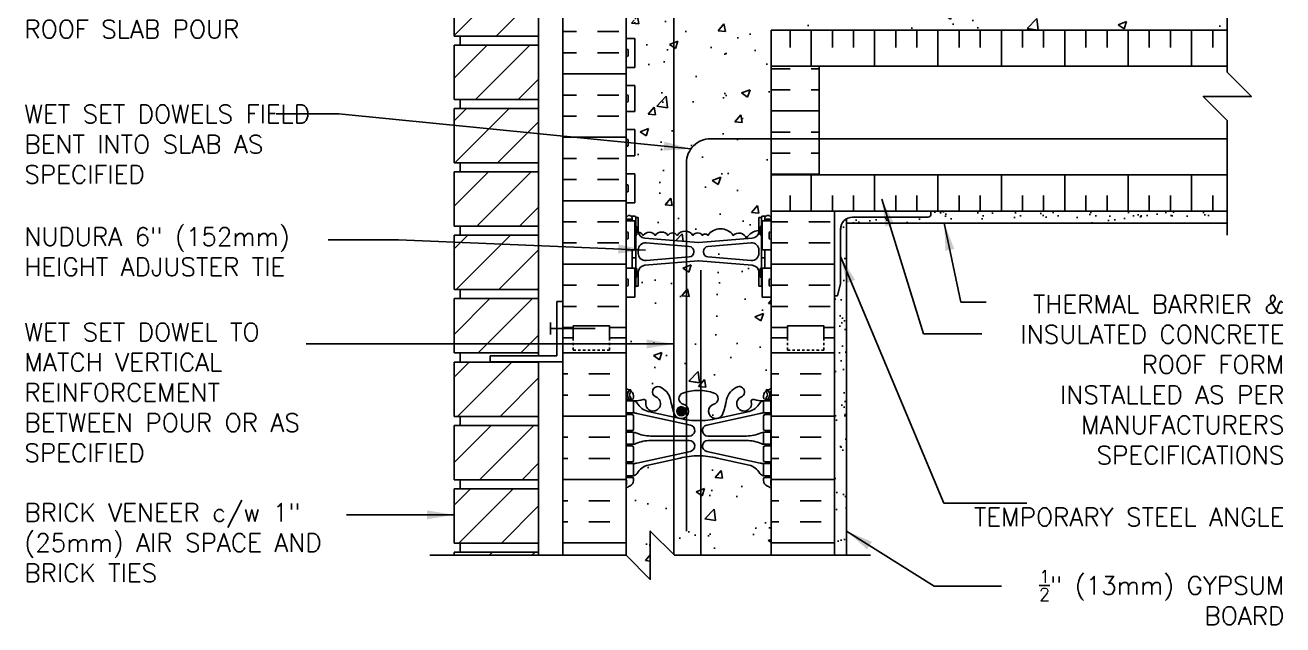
# Model space of a CAD drawing. Header units: inches. Extents: x 167.4 to 219.5, y 85.5 to 173.2.
# Drawn here: x 167.4 to 219.5, y 117.4 to 142.2 of the extents above; entities that cross this region are included whole.
import ezdxf

# ---------------------------------------------------------------- set-up
doc = ezdxf.new("R2010")
doc.units = ezdxf.units.IN
doc.header["$LTSCALE"] = 0.5
doc.header["$MEASUREMENT"] = 0
doc.linetypes.add('DASHED2', pattern=[0.375, 0.25, -0.125])
for name, color, linetype in [('HATCH', 12, 'Continuous'), ('line25', 2, 'Continuous'), ('LINE3', 3, 'Continuous'), ('LINE50', 5, 'Continuous'), ('LINE9', 9, 'Continuous'), ('TEXT', 4, 'Continuous'), ('Web_Edge', 9, 'Continuous')]:
    doc.layers.add(name, color=color, linetype=linetype)
doc.styles.add('DIM', font='romans.shx', dxfattribs={"width": 0.7})
doc.styles.add('ROMANS', font='romans.shx', dxfattribs={"height": 0.75})
doc.dimstyles.new('ext_12', dxfattribs={"dimscale": 12, "dimtxt": 0.09375, "dimasz": 0.09375, "dimexe": 0.09375, "dimexo": 0.0625, "dimgap": 0.0625, "dimtad": 1, "dimdec": 1, "dimzin": 2, "dimdsep": 46, "dimlunit": 4, "dimtxsty": 'DIM', "dimcen": 0.09, "dimdle": 0.09375, "dimclrt": 4, "dimadec": 0, "dimazin": 0, "dimtfac": 1, "dimtdec": 1, "dimtmove": 2, "dimatfit": 3, "dimfxl": 1, "dimfrac": 2, "dimtolj": 1, "dimtzin": 0, "dimarcsym": 0})

msp = doc.modelspace()

# ---------------------------------------------------------------- hatches: boundary and pattern name
at = {"layer": 'HATCH'}
h = msp.add_hatch(dxfattribs=at)
h.set_pattern_fill('ANSI31', color=256, scale=10, style=0)
h.set_pattern_definition([(45, (187.1753, 168.5157), (-0.883883, 0.883883), [])])
h.paths.add_polyline_path([(188.672, 169.937), (185.172, 169.937), (185.172, 167.687), (188.672, 167.687)])
h.paths.add_polyline_path([(188.672, 162.062), (185.172, 162.062), (185.172, 159.812), (188.672, 159.812)])
h.paths.add_polyline_path([(188.672, 164.687), (185.172, 164.687), (185.172, 162.437), (188.672, 162.437)])
h.paths.add_polyline_path([(188.672, 167.312), (185.172, 167.312), (185.172, 165.062), (188.672, 165.062)])
h.paths.add_polyline_path([(188.672, 159.437), (185.172, 159.437), (185.172, 158.742), (188.672, 158.742)])
h.paths.add_polyline_path([(188.672, 156.242), (185.172, 156.242), (185.172, 154.87), (188.672, 154.87)])
h.paths.add_polyline_path([(188.672, 136.12), (185.172, 136.12), (185.172, 133.87), (188.672, 133.87)])
h.paths.add_polyline_path([(188.672, 138.745), (185.172, 138.745), (185.172, 136.495), (188.672, 136.495)])
h.paths.add_polyline_path([(188.672, 141.37), (185.172, 141.37), (185.172, 139.12), (188.672, 139.12)])
h.paths.add_polyline_path([(188.672, 143.995), (185.172, 143.995), (185.172, 141.745), (188.672, 141.745)])
h.paths.add_polyline_path([(188.672, 146.62), (185.172, 146.62), (185.172, 144.37), (188.672, 144.37)])
h.paths.add_polyline_path([(188.672, 149.245), (185.172, 149.245), (185.172, 146.995), (188.672, 146.995)])
h.paths.add_polyline_path([(188.672, 151.87), (185.172, 151.87), (185.172, 149.62), (188.672, 149.62)])
h.paths.add_polyline_path([(188.672, 154.495), (185.172, 154.495), (185.172, 152.245), (188.672, 152.245)])
h.paths.add_polyline_path([(188.672, 120.37), (185.172, 120.37), (185.172, 120.242), (188.672, 120.242)])
h.paths.add_polyline_path([(188.672, 122.995), (185.172, 122.995), (185.172, 120.745), (188.672, 120.745)])
h.paths.add_polyline_path([(188.672, 125.62), (185.172, 125.62), (185.172, 123.37), (188.672, 123.37)])
h.paths.add_polyline_path([(188.672, 128.245), (185.172, 128.245), (185.172, 125.995), (188.672, 125.995)])
h.paths.add_polyline_path([(188.672, 133.495), (185.205, 133.495), (185.172, 133.462), (185.172, 131.245), (188.612, 131.245), (188.672, 131.305)])
h.paths.add_polyline_path([(188.672, 130.87), (185.172, 130.87), (185.172, 128.62), (188.672, 128.62)])
h = msp.add_hatch(dxfattribs=at)
h.set_pattern_fill('AR-CONC', color=256, scale=0.5)
h.set_pattern_definition([(50, (0, 0), (3.5863, -0.31376), [0.375, -4.125]), (355, (0, 0), (-0.693757, 3.76096), [0.3, -3.3]), (100.4514, (0.299, -0.026), (2.892544, 3.4472), [0.3187, -3.50571]), (46.1842, (0, 1), (5.33621, -0.827596), [0.5625, -6.1875]), (96.6356, (0.4447, 0.931), (4.67331, 4.87059), [0.47805, -5.25857]), (351.1842, (0, 1), (4.67331, 4.87059), [0.45, -4.95]), (21, (0.5, 0.75), (2.984535, -2.013094), [0.375, -4.125]), (326, (0.5, 0.75), (1.216577, 3.62575), [0.3, -3.3]), (71.4514, (0.7487, 0.5822), (4.20111, 1.612656), [0.3187, -3.50571]), (37.5, (0, 0), (0.060799, 1.664469), [0, -3.26, 0, -3.35, 0, -3.3125]), (7.5, (0, 0), (1.315348, 1.972059), [0, -1.91, 0, -3.185, 0, -1.2625]), (327.5, (-1.115, 0), (2.669112, -0.1127744), [0, -1.25, 0, -3.9, 0, -5.175]), (317.5, (-1.615, 0), (2.91593, 0.500525), [0, -1.625, 0, -2.59, 0, -3.675])])
h.paths.add_polyline_path([(198.297, 123.023, 0.082415), (198.154, 123.102, -0.317837), (197.987, 123.338), (197.987, 123.405, -0.414214), (198.05, 123.468), (198.097, 123.468), (198.097, 123.538), (197.992, 123.538, -0.188973), (197.836, 123.633, 0.196323), (197.387, 123.979), (196.065, 124.27, 0.057795), (195.297, 124.359, 0.057795), (194.529, 124.27), (193.207, 123.979, 0.196323), (192.758, 123.633, -0.188973), (192.602, 123.538), (192.497, 123.538), (192.497, 123.468), (192.545, 123.468, -0.414214), (192.607, 123.405), (192.607, 123.338, -0.317837), (192.44, 123.102, 0.082415), (192.297, 123.023), (192.297, 120.242), (193.297, 119.242), (193.297, 121.242), (194.297, 120.242), (198.297, 120.242)])
h.paths.add_polyline_path([(196.731, 133.49, 0.520567), (195.681, 133.49, 0.520567), (195.46, 133.49, 0.520567), (195.064, 133.49, 0.520567), (194.41, 133.49, 0.520567), (194.028, 133.49, 0.520567), (193.506, 133.49, 0.520567), (193.005, 133.49, 0.204172), (192.802, 133.617, 0.339117), (193.072, 133.371), (195.281, 133.188, 0.04154), (195.314, 133.188), (197.522, 133.371, 0.390098), (197.797, 133.67), (197.797, 133.688, 0.257048), (197.282, 133.373, 0.520567)])
h.paths.add_polyline_path([(197.932, 131.344, -0.327813), (197.897, 131.391), (197.797, 131.391), (197.797, 131.952, 0.390098), (197.522, 132.251), (195.314, 132.435, 0.04154), (195.281, 132.435), (193.072, 132.251, 0.390098), (192.797, 131.952), (192.797, 131.391), (192.697, 131.391, -0.327813), (192.662, 131.344), (192.662, 130.937), (192.297, 130.937), (192.297, 129.242), (192.297, 127.153, 0.064398), (192.407, 127.087), (192.497, 127.087), (192.497, 127.045, -0.249069), (192.607, 126.838), (192.607, 126.77, -0.414214), (192.545, 126.708), (192.497, 126.708), (192.497, 126.638), (192.602, 126.638, 0.10046), (192.996, 126.695, -0.601435), (193.115, 126.59, 2.182095), (193.525, 126.803, -1), (193.689, 127.212, -0.24438), (194.137, 126.691, 0.053157), (194.303, 126.077, 0.223253), (194.503, 125.912), (194.523, 125.908, 0.955472), (194.661, 126.501, -0.735593), (194.649, 126.959, -0.082755), (195.297, 127.067, -0.082755), (195.946, 126.959, -0.735593), (195.933, 126.501, 0.955472), (196.071, 125.908), (196.091, 125.912, 0.223253), (196.291, 126.077, 0.053157), (196.457, 126.691, -0.24438), (196.905, 127.212, -1), (197.069, 126.803, 2.182095), (197.479, 126.59, -0.601435), (197.598, 126.695, 0.10046), (197.992, 126.638), (198.097, 126.638), (198.097, 126.708), (198.05, 126.708, -0.414214), (197.987, 126.77), (197.987, 126.838, -0.249069), (198.097, 127.045), (198.097, 127.087), (198.187, 127.087, 0.064398), (198.297, 127.153), (198.297, 129.242), (198.297, 130.937), (197.932, 130.937)])
h.paths.add_polyline_path([(195.097, 132.794), (195.097, 132.829, 0.390098), (194.914, 133.028), (193.122, 133.177, 0.438748), (192.797, 132.878), (192.797, 132.744, 0.438748), (193.122, 132.445), (194.914, 132.594, 0.390098)])
h.paths.add_polyline_path([(197.797, 132.878, 0.438748), (197.472, 133.177), (195.681, 133.028, 0.390098), (195.497, 132.829), (195.497, 132.794, 0.390098), (195.681, 132.594), (197.472, 132.445, 0.438748), (197.797, 132.744)])
h.paths.add_polyline_path([(198.297, 140.492), (198.297, 141.992), (217.193, 141.992), (217.193, 143.992), (198.297, 143.992), (198.297, 144.164), (198.217, 144.084), (198.127, 144.084), (198.097, 144.114), (197.947, 144.114, -0.259583), (197.905, 144.138, 0.297004), (197.596, 144.014, 0.520567), (197.094, 144.014, 0.520567), (196.573, 144.014, 0.520567), (196.191, 144.014, 0.520567), (195.537, 144.014, 0.520567), (195.14, 144.014, 0.520567), (194.92, 144.014, 0.520567), (193.869, 144.014, 0.520567), (193.318, 143.896, 0.259788), (192.797, 144.212), (192.797, 144.164), (192.697, 144.164, -0.414214), (192.647, 144.114), (192.497, 144.114), (192.467, 144.084), (192.377, 144.084), (192.297, 144.164), (192.297, 143.597), (192.662, 143.597), (192.662, 142.397), (192.297, 142.397), (192.297, 141.647), (192.662, 141.647), (192.662, 140.447), (192.297, 140.447), (192.297, 139.697), (192.662, 139.697), (192.662, 138.617), (192.297, 138.617), (192.297, 137.867), (192.662, 137.867), (192.662, 136.787), (192.297, 136.787), (192.297, 136.037), (192.662, 136.037), (192.662, 134.837), (192.297, 134.837), (192.297, 134.231), (192.377, 134.311), (192.467, 134.311), (192.497, 134.281), (192.647, 134.281, -0.414214), (192.697, 134.231), (192.797, 134.231), (192.797, 133.67, 0.045025), (192.802, 133.617, -0.204172), (193.005, 133.49, -0.520567), (193.506, 133.49, -0.520567), (194.028, 133.49, -0.520567), (194.41, 133.49, -0.520567), (195.064, 133.49, -0.520567), (195.46, 133.49, -0.520567), (195.681, 133.49, -0.520567), (196.731, 133.49, -0.520567), (197.282, 133.373, -0.257048), (197.797, 133.688), (197.797, 134.231), (197.897, 134.231, -0.414214), (197.947, 134.281), (198.097, 134.281), (198.127, 134.311), (198.217, 134.311), (198.297, 134.231), (198.297, 134.492), (198.297, 135.992)])
h.paths.add_polyline_path([(197.522, 145.024), (195.314, 145.208, 0.04154), (195.281, 145.208), (193.072, 145.024, 0.390098), (192.797, 144.725), (192.797, 144.212, -0.259788), (193.318, 143.896, -0.520567), (193.869, 144.014, -0.520567), (194.92, 144.014, -0.520567), (195.14, 144.014, -0.520567), (195.537, 144.014, -0.520567), (196.191, 144.014, -0.520567), (196.573, 144.014, -0.520567), (197.094, 144.014, -0.520567), (197.596, 144.014, -0.297004), (197.905, 144.138, -0.139619), (197.897, 144.164), (197.797, 144.164), (197.797, 144.725, 0.390098)])
h.paths.add_polyline_path([(194.914, 145.801), (193.122, 145.95, 0.438748), (192.797, 145.651), (192.797, 145.517, 0.438748), (193.122, 145.218), (194.914, 145.368, 0.390098), (195.097, 145.567, 0.431992)])
h.paths.add_polyline_path([(197.797, 145.651, 0.438748), (197.472, 145.95), (195.681, 145.801, 0.390098), (195.497, 145.602), (195.497, 145.567, 0.390098), (195.681, 145.368), (197.472, 145.218, 0.438748), (197.797, 145.517)])
h.paths.add_polyline_path([(197.797, 147.004), (197.897, 147.004, -0.414214), (197.947, 147.054), (198.097, 147.054), (198.127, 147.084), (198.217, 147.084), (198.297, 147.004), (198.297, 147.242), (198.297, 149.331, 0.064398), (198.187, 149.397), (198.097, 149.397), (198.097, 149.439, -0.249069), (197.987, 149.646), (197.987, 149.713, -0.414214), (198.05, 149.776), (198.097, 149.776), (198.097, 149.846), (197.992, 149.846, 0.10046), (197.598, 149.788, -0.601435), (197.479, 149.893, 2.182095), (197.069, 149.68, -1), (196.905, 149.272, -0.24438), (196.457, 149.793, 0.053157), (196.291, 150.407, 0.223253), (196.091, 150.572), (196.071, 150.576, 0.955472), (195.933, 149.982, -0.735593), (195.946, 149.524, -0.082755), (195.297, 149.416, -0.082755), (194.649, 149.524, -0.735593), (194.661, 149.982, 0.955472), (194.523, 150.576), (194.503, 150.572, 0.223253), (194.303, 150.407, 0.053157), (194.137, 149.793, -0.24438), (193.689, 149.272, -1), (193.525, 149.68, 2.182095), (193.115, 149.893, -0.601435), (192.996, 149.788, 0.10046), (192.602, 149.846), (192.497, 149.846), (192.497, 149.776), (192.545, 149.776, -0.414214), (192.607, 149.713), (192.607, 149.646, -0.249069), (192.497, 149.439), (192.497, 149.397), (192.407, 149.397, 0.064398), (192.297, 149.331), (192.297, 147.242), (192.297, 147.004), (192.377, 147.084), (192.467, 147.084), (192.497, 147.054), (192.647, 147.054, -0.414214), (192.697, 147.004), (192.797, 147.004), (192.797, 146.444, 0.390098), (193.072, 146.145), (195.281, 145.961, 0.04154), (195.314, 145.961), (197.522, 146.145, 0.390098), (197.797, 146.444)])
h.paths.add_polyline_path([(198.297, 156.242), (194.561, 156.242), (193.561, 157.242), (193.561, 155.242), (192.561, 156.242), (192.297, 156.242), (192.297, 153.46, 0.082415), (192.44, 153.381, -0.317837), (192.607, 153.146), (192.607, 153.078, -0.414214), (192.545, 153.016), (192.497, 153.016), (192.497, 152.946), (192.602, 152.946, -0.188973), (192.758, 152.851, 0.196323), (193.207, 152.505), (194.529, 152.214, 0.057795), (195.297, 152.125, 0.057795), (196.065, 152.214), (197.387, 152.505, 0.196323), (197.836, 152.851, -0.188973), (197.992, 152.946), (198.097, 152.946), (198.097, 153.016), (198.05, 153.016, -0.414214), (197.987, 153.078), (197.987, 153.146, -0.317837), (198.154, 153.381, 0.082415), (198.297, 153.46)])
h.paths.add_polyline_path([(198.297, 161.891, 0.082415), (198.154, 161.97, -0.317837), (197.987, 162.206), (197.987, 162.273, -0.414214), (198.05, 162.336), (198.097, 162.336), (198.097, 162.406), (197.992, 162.406, -0.188973), (197.836, 162.501, 0.196323), (197.387, 162.847), (196.065, 163.138, 0.057795), (195.297, 163.227, 0.057795), (194.529, 163.138), (193.207, 162.847, 0.196323), (192.758, 162.501, -0.188973), (192.602, 162.406), (192.497, 162.406), (192.497, 162.336), (192.545, 162.336, -0.414214), (192.607, 162.273), (192.607, 162.206, -0.317837), (192.44, 161.97, 0.082415), (192.297, 161.891), (192.297, 158.742), (192.561, 158.742), (193.561, 157.742), (193.561, 159.742), (194.561, 158.742), (198.297, 158.742)])
h.paths.add_polyline_path([(198.297, 166.725, 0.336749), (197.635, 166.62, 0.520567), (197.248, 166.62, 0.520567), (196.748, 166.62, 0.520567), (195.902, 166.62, 0.520567), (195.62, 166.62, 0.520567), (194.725, 166.62, 0.520567), (193.986, 166.62, 0.520567), (193.293, 166.62, 0.520567), (193.072, 166.62, 0.321585), (192.297, 166.645), (192.297, 166.021, 0.064398), (192.407, 165.955), (192.497, 165.955), (192.497, 165.913, -0.249069), (192.607, 165.706), (192.607, 165.638, -0.414214), (192.545, 165.576), (192.497, 165.576), (192.497, 165.506), (192.602, 165.506, 0.10046), (192.996, 165.563, -0.601435), (193.115, 165.458, 2.182095), (193.525, 165.671, -1), (193.689, 166.08, -0.24438), (194.137, 165.559, 0.053157), (194.303, 164.945, 0.223253), (194.503, 164.78), (194.523, 164.776, 0.955472), (194.661, 165.369, -0.735593), (194.649, 165.827, -0.082755), (195.297, 165.935, -0.082755), (195.946, 165.827, -0.735593), (195.933, 165.369, 0.955472), (196.071, 164.776), (196.091, 164.78, 0.223253), (196.291, 164.945, 0.053157), (196.457, 165.559, -0.24438), (196.905, 166.08, -1), (197.069, 165.671, 2.182095), (197.479, 165.458, -0.601435), (197.598, 165.563, 0.10046), (197.992, 165.506), (198.097, 165.506), (198.097, 165.576), (198.05, 165.576, -0.414214), (197.987, 165.638), (197.987, 165.706, -0.249069), (198.097, 165.913), (198.097, 165.955), (198.187, 165.955, 0.064398), (198.297, 166.021)])
h = msp.add_hatch(dxfattribs=at)
h.set_pattern_fill('INSUL', color=256, scale=7, style=0)
h.set_pattern_definition([(0, (199.864, 145.4237), (0, 2.625), []), (0, (199.864, 146.2987), (0, 2.625), [0.875, -0.875]), (0, (199.864, 147.1737), (0, 2.625), [0.875, -0.875])])
h.paths.add_polyline_path([(200.922, 147.242), (200.485, 147.242), (200.485, 146.742), (198.985, 146.742), (198.985, 147.242), (198.297, 147.242), (198.297, 143.992), (200.922, 143.992)])
h.paths.add_polyline_path([(198.297, 129.242), (198.985, 129.242), (198.985, 129.742), (200.485, 129.742), (200.485, 129.242), (200.922, 129.242), (200.922, 134.492), (198.297, 134.492)])
h.paths.add_polyline_path([(189.672, 129.242), (190.11, 129.242), (190.11, 129.742), (191.61, 129.742), (191.61, 129.242), (192.297, 129.242), (192.297, 147.242), (191.61, 147.242), (191.61, 147.742), (190.11, 147.742), (190.11, 147.242), (189.672, 147.242)])
h = msp.add_hatch(dxfattribs=at)
h.set_pattern_fill('INSUL', color=256, scale=7, angle=90, style=0)
h.set_pattern_definition([(90, (0.4602, 4.7657), (-2.625, 2e-16), []), (90, (-0.4148, 4.7657), (-2.625, 2e-16), [0.875, -0.875]), (90, (-1.2898, 4.7657), (-2.625, 2e-16), [0.875, -0.875])])
h.paths.add_polyline_path([(217.193, 141.992), (198.297, 141.992), (198.297, 140.492), (217.193, 140.492)])
h.paths.add_polyline_path([(217.193, 134.492), (217.193, 135.992), (198.297, 135.992), (198.297, 134.492)])
h = msp.add_hatch(dxfattribs=at)
h.set_pattern_fill('INSUL', color=256, scale=7)
h.set_pattern_definition([(0, (0.4602, 4.7657), (0, 2.625), []), (0, (0.4602, 5.6407), (0, 2.625), [0.875, -0.875]), (0, (0.4602, 6.5157), (0, 2.625), [0.875, -0.875])])
h.paths.add_polyline_path([(200.297, 137.492), (198.297, 137.492), (198.297, 135.992), (200.297, 135.992)])
h.paths.add_polyline_path([(200.297, 140.492), (198.297, 140.492), (198.297, 137.492), (200.297, 137.492)])
h = msp.add_hatch(dxfattribs=at)
h.set_pattern_fill('AR-SAND', color=256, scale=0.5, style=0)
h.paths.add_polyline_path([(204.922, 134.492), (204.922, 134.367, -0.414214), (204.797, 134.242), (201.672, 134.242, 0.131652), (201.422, 134.175), (201.422, 133.992), (217.193, 133.992), (217.193, 134.492)])
h = msp.add_hatch(dxfattribs=at)
h.set_pattern_fill('AR-SAND', color=256, scale=0.5, style=0)
h.set_pattern_definition([(37.5, (3.1644, 1.582), (-0.0314967, 0.963412), [0, -0.76, 0, -0.85, 0, -0.8125]), (7.5, (3.1644, 1.582), (0.8848884, 1.411073), [0, -0.41, 0, -0.685, 0, -0.2625]), (327.5, (2.5494, 1.582), (1.557071, 0.0028295), [0, -0.25, 0, -0.9, 0, -1.175]), (317.5, (2.5494, 1.582), (1.503063, 0.438838), [0, -0.125, 0, -0.59, 0, -0.675])])
h.paths.add_polyline_path([(201.422, 134.175, 0.267949), (201.172, 133.742), (201.172, 131.492), (201.047, 130.992), (200.922, 130.992), (200.922, 129.242), (200.922, 120.242), (201.422, 120.242)])
h = msp.add_hatch(dxfattribs=at)
h.set_pattern_fill('INSUL', color=256, scale=7, style=0)
h.paths.add_polyline_path([(200.922, 129.242), (200.485, 129.242), (200.485, 128.742), (198.985, 128.742), (198.985, 129.242), (198.297, 129.242), (198.297, 123.331, -0.268005), (198.287, 123.348), (198.287, 123.162), (198.287, 123.162, 0.26617), (198.297, 123.145), (198.297, 120.242), (200.922, 120.242)])
h.paths.add_polyline_path([(192.297, 129.242), (191.61, 129.242), (191.61, 128.742), (190.11, 128.742), (190.11, 129.242), (189.672, 129.242), (189.672, 120.242), (192.297, 120.242), (192.297, 123.179, -0.268005), (192.307, 123.162), (192.307, 123.348), (192.307, 123.348, 0.267096), (192.297, 123.365)])
at = {"layer": 'LINE3'}
msp.add_hatch(color=256, dxfattribs=at).paths.add_polyline_path([(194.766, 126.208, 1), (194.391, 126.208, 1)])

# ---------------------------------------------------------------- linework, layer by layer
at = {"layer": 'HATCH'}
for p, q in [((217.193, 140.492), (198.297, 140.492)), ((217.193, 135.992), (198.297, 135.992)), ((198.297, 135.904), (198.326, 135.932)), ((202.542, 134.492), (202.569, 134.518)), ((205.371, 134.492), (205.397, 134.518)), ((211.028, 134.492), (211.054, 134.518)), ((213.856, 134.492), (213.882, 134.518)), ((185.172, 133.462), (185.205, 133.495)), ((188.612, 131.245), (188.672, 131.305)), ((196.379, 126.466), (196.379, 126.466)), ((194.81, 122.288), (194.81, 122.288))]:
    msp.add_line(p, q, dxfattribs=at)
msp.add_lwpolyline([(197.797, 133.688, 0.257048), (197.282, 133.373, 0.520567), (196.731, 133.49, 0.520567), (195.681, 133.49, 0.520567), (195.46, 133.49, 0.520567), (195.064, 133.49, 0.520567), (194.41, 133.49, 0.520567), (194.028, 133.49, 0.520567), (193.506, 133.49, 0.520567), (193.005, 133.49, 0.204172), (192.802, 133.617, 0.328601)], format="xyb", dxfattribs=at)
at = {"layer": 'line25'}
for p, q in [((188.672, 128.495), (188.672, 156.242)), ((192.297, 147.242), (192.297, 129.242)), ((185.172, 141.745), (185.172, 143.995)), ((185.172, 141.745), (188.672, 141.745)), ((185.422, 141.37), (185.422, 141.745)), ((217.193, 141.992), (198.297, 141.992)), ((198.297, 140.492), (198.297, 141.992)), ((185.172, 141.37), (188.672, 141.37)), ((185.172, 139.12), (185.172, 141.37)), ((192.297, 141.647), (192.662, 141.647)), ((192.662, 140.447), (192.662, 141.647)), ((192.297, 140.447), (192.662, 140.447)), ((192.297, 139.697), (192.662, 139.697)), ((192.662, 139.697), (192.662, 138.617)), ((185.172, 139.12), (188.672, 139.12)), ((185.422, 138.745), (185.422, 139.12)), ((185.172, 138.745), (188.672, 138.745)), ((185.172, 136.495), (185.172, 138.745)), ((192.297, 138.617), (192.662, 138.617)), ((192.297, 137.867), (192.662, 137.867)), ((192.662, 136.787), (192.662, 137.867)), ((185.172, 136.495), (188.672, 136.495)), ((185.422, 136.12), (185.422, 136.495)), ((192.297, 136.787), (192.662, 136.787)), ((185.172, 136.12), (188.672, 136.12)), ((185.172, 133.87), (185.172, 136.12)), ((192.297, 136.037), (192.662, 136.037)), ((192.662, 136.037), (192.662, 134.837)), ((198.297, 134.492), (198.297, 135.992)), ((192.297, 134.837), (192.662, 134.837)), ((198.297, 129.242), (198.297, 134.492)), ((198.297, 134.492), (217.193, 134.492)), ((185.172, 133.87), (188.672, 133.87)), ((185.422, 133.495), (185.422, 133.87)), ((192.297, 134.087), (192.662, 134.087)), ((192.662, 134.087), (192.662, 132.887)), ((197.932, 134.087), (197.932, 132.887)), ((198.297, 134.087), (197.932, 134.087)), ((185.172, 131.245), (185.172, 133.495)), ((185.172, 133.495), (188.672, 133.495)), ((192.297, 132.887), (192.662, 132.887)), ((198.297, 132.887), (197.932, 132.887)), ((192.297, 132.137), (192.662, 132.137)), ((192.662, 132.137), (192.662, 130.937)), ((198.297, 132.137), (197.932, 132.137)), ((197.932, 132.137), (197.932, 130.937)), ((185.172, 131.245), (188.672, 131.245)), ((185.422, 130.87), (185.422, 131.245)), ((185.422, 130.87), (185.422, 131.245)), ((185.172, 130.87), (188.672, 130.87)), ((185.172, 128.62), (185.172, 130.87)), ((192.297, 130.937), (192.662, 130.937)), ((198.297, 130.937), (197.932, 130.937)), ((192.297, 129.242), (192.297, 120.242)), ((198.297, 120.242), (198.297, 129.242)), ((185.172, 128.62), (188.672, 128.62)), ((185.172, 128.245), (188.672, 128.245)), ((185.172, 125.995), (185.172, 128.245)), ((185.422, 128.245), (185.422, 128.62)), ((188.672, 120.242), (188.672, 128.245)), ((185.172, 125.995), (188.672, 125.995)), ((185.172, 125.62), (188.672, 125.62)), ((185.172, 123.37), (185.172, 125.62)), ((185.422, 125.62), (185.422, 125.995)), ((185.172, 123.37), (188.672, 123.37)), ((185.172, 122.995), (188.672, 122.995)), ((185.172, 120.745), (185.172, 122.995)), ((185.422, 122.995), (185.422, 123.37)), ((185.172, 120.745), (188.672, 120.745)), ((185.172, 120.37), (188.672, 120.37)), ((185.172, 120.242), (185.172, 120.37)), ((185.422, 120.37), (185.422, 120.745))]:
    msp.add_line(p, q, dxfattribs=at)
at = {"layer": 'LINE3'}
for p, q in [((194.274, 156.529), (194.274, 120.265)), ((195.397, 132.052), (195.397, 120.242))]:
    msp.add_line(p, q, dxfattribs=at)
msp.add_lwpolyline([(217.193, 137.492), (195.797, 137.492, 0.414214), (194.797, 136.492), (194.797, 121.242)], format="xyb", dxfattribs=at)
msp.add_circle((194.579, 126.208), 0.188, dxfattribs=at)
at = {"layer": 'LINE50'}
for p, q in [((189.672, 129.242), (189.672, 147.242)), ((200.922, 129.242), (200.922, 134.492)), ((189.672, 120.242), (189.672, 129.242)), ((200.922, 120.242), (200.922, 129.242))]:
    msp.add_line(p, q, dxfattribs=at)
for points in [[(192.297, 129.242), (191.61, 129.242), (191.61, 129.742), (190.11, 129.742), (190.11, 129.242), (189.672, 129.242)], [(189.672, 129.242), (190.11, 129.242), (190.11, 129.742), (191.61, 129.742), (191.61, 129.242), (192.297, 129.242)], [(198.297, 129.242), (198.985, 129.242), (198.985, 129.742), (200.485, 129.742), (200.485, 129.242), (200.922, 129.242)], [(200.922, 129.242), (200.485, 129.242), (200.485, 129.742), (198.985, 129.742), (198.985, 129.242), (198.297, 129.242)]]:
    msp.add_lwpolyline(points, dxfattribs=at)
at = {"layer": 'LINE9'}
for p, q in [((192.297, 141.157), (192.297, 140.937)), ((192.337, 141.197), (192.337, 141.197)), ((192.377, 141.157), (192.377, 140.937)), ((192.297, 141.102), (192.297, 141.102)), ((192.297, 140.992), (192.297, 140.992)), ((192.337, 140.897), (192.337, 140.897)), ((198.297, 135.992), (198.297, 140.492)), ((200.297, 140.492), (200.297, 135.992)), ((192.297, 139.267), (192.297, 139.047)), ((192.297, 139.212), (192.297, 139.212)), ((192.297, 139.102), (192.297, 139.102)), ((192.337, 139.307), (192.337, 139.307)), ((192.377, 139.267), (192.377, 139.047)), ((192.337, 139.007), (192.337, 139.007)), ((192.297, 137.437), (192.297, 137.217)), ((192.297, 137.382), (192.297, 137.382)), ((192.297, 137.272), (192.297, 137.272)), ((192.337, 137.477), (192.337, 137.477)), ((192.337, 137.177), (192.337, 137.177)), ((192.377, 137.437), (192.377, 137.217)), ((192.297, 135.547), (192.297, 135.327)), ((192.297, 135.492), (192.297, 135.492)), ((192.337, 135.587), (192.337, 135.587)), ((192.377, 135.547), (192.377, 135.327)), ((192.297, 135.382), (192.297, 135.382)), ((192.337, 135.287), (192.337, 135.287)), ((192.297, 134.231), (192.377, 134.311)), ((192.377, 134.311), (192.467, 134.311)), ((192.547, 134.231), (192.467, 134.311)), ((192.497, 134.281), (192.647, 134.281)), ((192.547, 134.281), (192.647, 134.281)), ((192.547, 134.231), (192.547, 134.087)), ((192.697, 134.231), (192.797, 134.231)), ((192.697, 131.391), (192.697, 134.231)), ((192.697, 134.211), (192.697, 134.211)), ((192.697, 133.861), (192.747, 133.861)), ((192.747, 133.861), (192.747, 133.511)), ((192.797, 134.231), (192.797, 133.67)), ((197.797, 134.231), (197.797, 133.67)), ((197.897, 134.231), (197.797, 134.231)), ((197.897, 133.861), (197.847, 133.861)), ((197.847, 133.861), (197.847, 133.511)), ((197.897, 131.391), (197.897, 134.231)), ((197.897, 134.211), (197.897, 134.211)), ((198.047, 134.281), (197.947, 134.281)), ((198.097, 134.281), (197.947, 134.281)), ((198.047, 134.231), (198.127, 134.311)), ((198.047, 134.231), (198.047, 134.087)), ((198.217, 134.311), (198.127, 134.311)), ((198.297, 134.231), (198.217, 134.311)), ((201.422, 120.242), (201.422, 134.175)), ((201.422, 133.992), (217.193, 133.992)), ((192.297, 133.597), (192.297, 133.377)), ((192.297, 133.542), (192.297, 133.542)), ((192.297, 133.432), (192.297, 133.432)), ((192.337, 133.637), (192.337, 133.637)), ((192.337, 133.337), (192.337, 133.337)), ((192.377, 133.597), (192.377, 133.377)), ((192.697, 133.511), (192.747, 133.511)), ((195.281, 133.188), (193.072, 133.371)), ((195.314, 133.188), (197.522, 133.371)), ((197.897, 133.511), (197.847, 133.511)), ((198.217, 133.597), (198.217, 133.377)), ((198.217, 133.542), (198.217, 133.542)), ((198.217, 133.432), (198.217, 133.432)), ((198.257, 133.637), (198.257, 133.637)), ((198.257, 133.337), (198.257, 133.337)), ((198.297, 133.597), (198.297, 133.377)), ((192.547, 132.887), (192.547, 132.137)), ((192.797, 132.878), (192.797, 132.744)), ((194.914, 133.028), (193.122, 133.177)), ((195.097, 132.829), (195.097, 132.794)), ((195.497, 132.829), (195.497, 132.794)), ((195.681, 133.028), (197.472, 133.177)), ((197.797, 132.744), (197.797, 132.878)), ((198.047, 132.887), (198.047, 132.137)), ((195.281, 132.435), (193.072, 132.251)), ((194.914, 132.594), (193.122, 132.445)), ((195.314, 132.435), (197.522, 132.251)), ((195.681, 132.594), (197.472, 132.445)), ((192.697, 132.111), (192.747, 132.111)), ((192.747, 132.111), (192.747, 131.761)), ((192.797, 131.952), (192.797, 131.391)), ((197.797, 131.952), (197.797, 131.391)), ((197.847, 132.111), (197.847, 131.761)), ((197.897, 132.111), (197.847, 132.111)), ((192.297, 131.647), (192.297, 131.427)), ((192.297, 131.592), (192.297, 131.592)), ((192.297, 131.482), (192.297, 131.482)), ((192.337, 131.687), (192.337, 131.687)), ((192.337, 131.387), (192.337, 131.387)), ((192.377, 131.647), (192.377, 131.427)), ((192.697, 131.761), (192.747, 131.761)), ((192.697, 131.391), (192.797, 131.391)), ((197.897, 131.391), (197.797, 131.391)), ((197.897, 131.761), (197.847, 131.761)), ((198.217, 131.647), (198.217, 131.427)), ((198.217, 131.592), (198.217, 131.592)), ((198.217, 131.482), (198.217, 131.482)), ((198.257, 131.687), (198.257, 131.687)), ((198.257, 131.387), (198.257, 131.387)), ((198.297, 131.647), (198.297, 131.427)), ((189.422, 130.755), (189.422, 128.505)), ((189.422, 130.755), (189.672, 130.755)), ((189.422, 128.505), (186.672, 128.505)), ((186.672, 128.505), (186.672, 128.255)), ((186.672, 128.255), (189.672, 128.255))]:
    msp.add_line(p, q, dxfattribs=at)
at = {"layer": 'LINE9', "linetype": 'Continuous'}
for q in [(189.172, 129.88), (191.018, 129.63), (189.172, 129.38)]:
    msp.add_line((189.172, 129.63), q, dxfattribs=at)
at = {"layer": 'LINE9'}
for points in [[(217.193, 133.492), (217.193, 138.242), (216.193, 139.242), (218.193, 139.242), (217.193, 140.242), (217.193, 145.903)], [(192.497, 134.087), (192.497, 134.161), (192.347, 134.161), (192.347, 134.087)], [(192.457, 134.087), (192.457, 134.161), (192.387, 134.161), (192.387, 134.087)], [(198.097, 134.087), (198.097, 134.161), (198.247, 134.161), (198.247, 134.087)], [(198.137, 134.087), (198.137, 134.161), (198.207, 134.161), (198.207, 134.087)], [(192.662, 133.811), (192.697, 133.811), (192.697, 133.561), (192.662, 133.561)], [(197.932, 133.811), (197.897, 133.811), (197.897, 133.561), (197.932, 133.561)], [(192.662, 133.061), (192.697, 133.061), (192.697, 132.561), (192.547, 132.561), (192.547, 132.887)], [(197.932, 133.061), (197.897, 133.061), (197.897, 132.561), (198.047, 132.561), (198.047, 132.887)], [(192.662, 131.811), (192.697, 131.811), (192.697, 132.061), (192.662, 132.061)], [(197.932, 131.811), (197.897, 131.811), (197.897, 132.061), (197.932, 132.061)], [(184.172, 120.242), (192.297, 120.242), (193.297, 119.242), (193.297, 121.242), (194.297, 120.242), (202.422, 120.242)]]:
    msp.add_lwpolyline(points, dxfattribs=at)
msp.add_lwpolyline([(200.922, 130.992), (200.922, 134.492), (204.922, 134.492), (204.922, 134.367, -0.414214), (204.797, 134.242), (201.672, 134.242, 0.414214), (201.172, 133.742), (201.172, 131.492), (201.047, 130.992)], format="xyb", close=True, dxfattribs=at)
at = {"layer": 'LINE9', "linetype": 'DASHED2', "ltscale": 0.15}
for points in [[(191.61, 129.242), (191.61, 129.242), (191.61, 128.742), (190.11, 128.742), (190.11, 129.242), (190.11, 129.242)], [(200.485, 129.242), (200.485, 129.242), (200.485, 128.742), (198.985, 128.742), (198.985, 129.242), (198.985, 129.242)]]:
    msp.add_lwpolyline(points, dxfattribs=at)
at = {"layer": 'LINE9'}
for centre, radius, start, end in [((192.337, 141.157), 0.04, 90, 180), ((192.337, 141.157), 0.04, 0, 90), ((192.337, 140.937), 0.04, 180, 270), ((192.337, 140.937), 0.04, 270, 0), ((192.337, 139.267), 0.04, 90, 180), ((192.337, 139.267), 0.04, 0, 90), ((192.337, 139.047), 0.04, 180, 270), ((192.337, 139.047), 0.04, 270, 0), ((192.337, 137.437), 0.04, 90, 180), ((192.337, 137.217), 0.04, 180, 270), ((192.337, 137.437), 0.04, 0, 90), ((192.337, 137.217), 0.04, 270, 0), ((192.337, 135.547), 0.04, 90, 180), ((192.337, 135.547), 0.04, 0, 90), ((192.337, 135.327), 0.04, 180, 270), ((192.337, 135.327), 0.04, 270, 0), ((192.647, 134.231), 0.05, 0, 90), ((197.947, 134.231), 0.05, 90, 180), ((192.337, 133.597), 0.04, 90, 180), ((192.337, 133.377), 0.04, 180, 270), ((192.337, 133.597), 0.04, 0, 90), ((192.337, 133.377), 0.04, 270, 0), ((193.097, 133.67), 0.3, 180, 265.2426), ((197.497, 133.67), 0.3, 274.7574, 0), ((198.257, 133.597), 0.04, 90, 180), ((198.257, 133.377), 0.04, 180, 270), ((198.257, 133.597), 0.04, 0, 90), ((198.257, 133.377), 0.04, 270, 0), ((193.097, 132.878), 0.3, 85.2426, 180), ((194.897, 132.829), 0.2, 0, 85.2426), ((195.297, 133.387), 0.2, 265.2426, 274.7574), ((195.697, 132.829), 0.2, 94.7574, 180), ((197.497, 132.878), 0.3, 0, 94.7574), ((193.097, 132.744), 0.3, 180, 274.7574), ((194.897, 132.794), 0.2, 274.7574, 0), ((195.297, 132.236), 0.2, 85.2426, 94.7574), ((195.697, 132.794), 0.2, 180, 265.2426), ((197.497, 132.744), 0.3, 265.2426, 0), ((193.097, 131.952), 0.3, 94.7574, 180), ((197.497, 131.952), 0.3, 0, 85.2426), ((192.337, 131.647), 0.04, 90, 180), ((192.337, 131.427), 0.04, 180, 270), ((192.337, 131.647), 0.04, 0, 90), ((192.337, 131.427), 0.04, 270, 0), ((192.647, 131.391), 0.05, 287.4007, 0), ((197.947, 131.391), 0.05, 180, 252.5993), ((198.257, 131.647), 0.04, 90, 180), ((198.257, 131.427), 0.04, 180, 270), ((198.257, 131.647), 0.04, 0, 90), ((198.257, 131.427), 0.04, 270, 0)]:
    msp.add_arc(centre, radius, start, end, dxfattribs=at)
at = {"layer": 'Web_Edge'}
for p, q in [((192.407, 127.087), (192.497, 127.087)), ((192.497, 127.087), (192.497, 127.045)), ((198.187, 127.087), (198.097, 127.087)), ((198.097, 127.087), (198.097, 127.045)), ((192.297, 126.808), (192.339, 126.808)), ((192.297, 126.708), (192.545, 126.708)), ((192.407, 126.708), (192.407, 126.638)), ((192.497, 126.708), (192.497, 126.638)), ((192.607, 126.838), (192.607, 126.77)), ((197.987, 126.838), (197.987, 126.77)), ((198.297, 126.708), (198.05, 126.708)), ((198.097, 126.708), (198.097, 126.638)), ((198.187, 126.708), (198.187, 126.638)), ((198.297, 126.808), (198.255, 126.808)), ((192.297, 126.068), (192.545, 126.068)), ((192.407, 126.138), (192.407, 126.068)), ((192.497, 126.138), (192.497, 126.068)), ((192.746, 126.114), (194.957, 125.633)), ((193.207, 126.197), (194.529, 125.906)), ((197.848, 126.114), (195.637, 125.633)), ((197.387, 126.197), (196.065, 125.906)), ((198.297, 126.068), (198.05, 126.068)), ((198.097, 126.138), (198.097, 126.068)), ((198.187, 126.138), (198.187, 126.068)), ((192.607, 126.005), (192.607, 125.47)), ((197.987, 126.005), (197.987, 125.47)), ((192.297, 125.408), (192.545, 125.408)), ((192.407, 125.408), (192.407, 125.338)), ((192.497, 125.408), (192.497, 125.338)), ((193.312, 125.178), (194.908, 125.178)), ((193.312, 124.998), (194.908, 124.998)), ((197.282, 125.178), (195.686, 125.178)), ((197.282, 124.998), (195.686, 124.998)), ((198.297, 125.408), (198.05, 125.408)), ((198.097, 125.408), (198.097, 125.338)), ((198.187, 125.408), (198.187, 125.338)), ((192.297, 124.768), (192.545, 124.768)), ((192.407, 124.838), (192.407, 124.768)), ((192.497, 124.838), (192.497, 124.768)), ((192.607, 124.705), (192.607, 124.17)), ((192.746, 124.062), (194.957, 124.543)), ((197.848, 124.062), (195.637, 124.543)), ((197.987, 124.705), (197.987, 124.17)), ((198.297, 124.768), (198.05, 124.768)), ((198.097, 124.838), (198.097, 124.768)), ((198.187, 124.838), (198.187, 124.768)), ((192.297, 124.108), (192.545, 124.108)), ((192.407, 124.108), (192.407, 124.038)), ((192.497, 124.108), (192.497, 124.038)), ((193.207, 123.979), (194.529, 124.27)), ((197.387, 123.979), (196.065, 124.27)), ((198.297, 124.108), (198.05, 124.108)), ((198.097, 124.108), (198.097, 124.038)), ((198.187, 124.108), (198.187, 124.038)), ((192.297, 123.468), (192.545, 123.468)), ((192.407, 123.538), (192.407, 123.468)), ((192.497, 123.538), (192.497, 123.468)), ((198.297, 123.468), (198.05, 123.468)), ((198.097, 123.538), (198.097, 123.468)), ((198.187, 123.538), (198.187, 123.468)), ((192.307, 123.348), (192.307, 123.162)), ((192.607, 123.338), (192.607, 123.405)), ((197.987, 123.338), (197.987, 123.405)), ((198.287, 123.348), (198.287, 123.162))]:
    msp.add_line(p, q, dxfattribs=at)
for points in [[(192.302, 126.138), (192.602, 126.138), (192.602, 126.638), (192.302, 126.638)], [(198.292, 126.138), (197.992, 126.138), (197.992, 126.638), (198.292, 126.638)], [(192.302, 124.838), (192.602, 124.838), (192.602, 125.338), (192.302, 125.338)], [(198.292, 124.838), (197.992, 124.838), (197.992, 125.338), (198.292, 125.338)], [(192.302, 123.538), (192.602, 123.538), (192.602, 124.038), (192.302, 124.038)], [(198.292, 123.538), (197.992, 123.538), (197.992, 124.038), (198.292, 124.038)]]:
    msp.add_lwpolyline(points, close=True, dxfattribs=at)
for centre, radius, start, end in [((192.607, 127.545), 0.5, 231.6833, 250.5288), ((193.607, 127.007), 0.22, 68.1963, 248.1963), ((193.412, 126.52), 0.745, 13.2652, 68.1963), ((197.182, 126.52), 0.745, 111.8037, 166.7348), ((196.987, 127.007), 0.22, 291.8037, 111.8037), ((197.987, 127.545), 0.5, 289.4712, 308.3167), ((192.607, 127.545), 0.6, 238.8907, 245.0748), ((192.339, 126.828), 0.02, 270, 14.1541), ((192.601, 126.893), 0.25, 140.1145, 222.4609), ((192.346, 126.983), 0.02, 340.7916, 65.0748), ((192.443, 127.023), 0.045, 319.1879, 141.448), ((192.45, 126.754), 0.045, 222.4609, 42.4609), ((192.357, 126.838), 0.25, 0, 70.5288), ((192.601, 126.893), 0.16, 140.0001, 222.4609), ((192.545, 126.77), 0.0625, 270, 0), ((192.658, 127.636), 1, 266.7879, 289.9067), ((192.559, 126.392), 0.25, 37.2777, 80.0823), ((193.028, 126.611), 0.09, 346.6795, 108.8651), ((193.412, 126.52), 0.305, 166.6795, 68.1963), ((197.1, 127.162), 3, 189.0273, 201.1984), ((194.726, 126.732), 0.24, 108.923, 254.2747), ((195.297, 125.067), 2, 90, 108.923), ((195.297, 125.067), 2, 71.077, 90), ((195.868, 126.732), 0.24, 285.7253, 71.077), ((193.494, 127.162), 3, 338.8016, 350.9727), ((197.182, 126.52), 0.305, 111.8037, 13.3205), ((197.567, 126.611), 0.09, 71.1349, 193.3205), ((197.936, 127.636), 1, 250.0933, 273.2121), ((198.035, 126.392), 0.25, 99.9177, 142.7223), ((198.237, 126.838), 0.25, 109.4712, 180), ((198.05, 126.77), 0.0625, 180, 270), ((198.145, 126.754), 0.045, 137.5391, 317.5391), ((198.151, 127.023), 0.045, 38.552, 220.8121), ((197.993, 126.893), 0.16, 317.5391, 39.9999), ((197.993, 126.893), 0.25, 317.5391, 39.8855), ((198.248, 126.983), 0.02, 114.9252, 199.2084), ((198.255, 126.828), 0.02, 165.8459, 270), ((197.987, 127.545), 0.6, 294.9252, 301.1093), ((192.545, 126.005), 0.0625, 0, 90), ((192.511, 125.142), 1, 76.4291, 84.7991), ((193.407, 126.92), 0.75, 210.155, 254.5838), ((194.579, 126.208), 0.305, 205.3782, 74.2747), ((196.016, 126.208), 0.305, 105.7253, 334.6218), ((197.188, 126.92), 0.75, 285.4162, 329.845), ((198.083, 125.142), 1, 95.2009, 103.5709), ((198.05, 126.005), 0.0625, 90, 180), ((195.297, 129.173), 3.356, 256.7692, 270), ((194.908, 125.408), 0.23, 270, 77.6055), ((195.297, 129.173), 3.356, 270, 283.2308), ((195.686, 125.408), 0.23, 102.3945, 270), ((192.545, 125.47), 0.0625, 270, 0), ((192.598, 125.119), 0.219, 60.4937, 88.92), ((193.342, 126.778), 1.6, 246.5673, 268.9203), ((193.342, 123.398), 1.6, 91.0797, 113.4327), ((193.342, 123.398), 1.6, 91.0797, 113.4327), ((194.908, 124.768), 0.23, 282.3945, 90), ((195.686, 124.768), 0.23, 90, 257.6055), ((197.252, 126.778), 1.6, 271.0797, 293.4327), ((197.252, 123.398), 1.6, 66.5673, 88.9203), ((197.252, 123.398), 1.6, 66.5673, 88.9203), ((197.996, 125.119), 0.219, 91.08, 119.5063), ((198.05, 125.47), 0.0625, 180, 270), ((192.545, 124.705), 0.0625, 0, 90), ((192.598, 125.057), 0.219, 271.08, 299.5063), ((192.598, 125.057), 0.219, 271.08, 299.5063), ((197.996, 125.057), 0.219, 240.4937, 268.92), ((197.996, 125.057), 0.219, 240.4937, 268.92), ((198.05, 124.705), 0.0625, 90, 180), ((192.545, 124.17), 0.0625, 270, 0), ((192.511, 125.034), 1, 275.2009, 283.5709), ((193.407, 123.256), 0.75, 105.4162, 149.845), ((195.297, 121.003), 3.356, 90, 103.2308), ((195.297, 121.003), 3.356, 76.7692, 90), ((197.188, 123.256), 0.75, 30.155, 74.5838), ((198.083, 125.034), 1, 256.4291, 264.7991), ((198.05, 124.17), 0.0625, 180, 270), ((192.545, 123.405), 0.0625, 360, 90), ((192.559, 123.784), 0.25, 279.9177, 322.7223), ((198.035, 123.784), 0.25, 217.2777, 260.0823), ((198.05, 123.405), 0.0625, 90, 180), ((192.287, 123.348), 0.02, 0, 60.012), ((192.287, 123.162), 0.02, 301.073, 0), ((192.607, 122.631), 0.6, 121.073, 121.1093), ((192.607, 122.631), 0.5, 109.4712, 128.3167), ((192.357, 123.338), 0.25, 289.4712, 360), ((198.237, 123.338), 0.25, 180, 250.5288), ((197.987, 122.631), 0.5, 51.6833, 70.5288), ((198.307, 123.348), 0.02, 119.988, 180), ((198.307, 123.162), 0.02, 180, 238.927), ((197.987, 122.631), 0.6, 58.8907, 58.927)]:
    msp.add_arc(centre, radius, start, end, dxfattribs=at)

# ---------------------------------------------------------------- texts
at = {"layer": 'TEXT', "char_height": 0.75, "style": 'ROMANS'}
for s, insert, width, attachment_point in [('ADDITIONAL BRACING REQUIRED DURING ROOF SLAB POUR', (167.379, 143.279), 12.17415, 4), ('\\PWET SET DOWELS FIELD BENT INTO SLAB AS SPECIFIED', (167.379, 137.888), 13.38313, 4), ('\\PNUDURA 6" (152mm) HEIGHT ADJUSTER TIE', (167.379, 133.437), 13.38313, 4), ('THERMAL BARRIER & INSULATED CONCRETE ROOF FORM INSTALLED AS PER MANUFACTURERS SPECIFICATIONS', (219.557, 127.514), 12.17415, 6), ('WET SET DOWEL TO MATCH VERTICAL REINFORCEMENT BETWEEN POUR OR AS SPECIFIED', (167.379, 126.985), 13.47255, 4), ('BRICK VENEER c/w 1" (25mm) AIR SPACE AND BRICK TIES', (167.379, 120.762), 13.47255, 4), ('TEMPORARY STEEL ANGLE ', (219.557, 121.828), 12.17415, 6), ('\\A1;{\\H0.7x;\\S1/2;}" (13mm) GYPSUM BOARD', (219.557, 118.491), 12.17415, 6)]:
    msp.add_mtext(s, dxfattribs=dict(at, insert=insert, width=width, attachment_point=attachment_point))

# ---------------------------------------------------------------- leaders
at = {"layer": 'TEXT'}
for points in [[(194.984, 137.074), (180.395, 138.518), (177.812, 138.518)], [(202.88, 134.992), (204.614, 129.41), (207.032, 129.41)], [(205.472, 133.992), (206.16, 130.717), (207.205, 130.717)], [(193.097, 132.878), (182.865, 133.303), (179.962, 133.303)], [(201.172, 132.617), (205.447, 122.405), (208.897, 122.405)], [(194.274, 128.992), (179.053, 128.992)], [(185.172, 121.917), (180.721, 121.917)], [(201.422, 121.242), (205.06, 118.961), (207.837, 118.961)]]:
    msp.add_leader(points, dimstyle='ext_12', override={"dimgap": 0.0625, "dimtad": 0}, dxfattribs=at)

doc.saveas('drawing.dxf')
